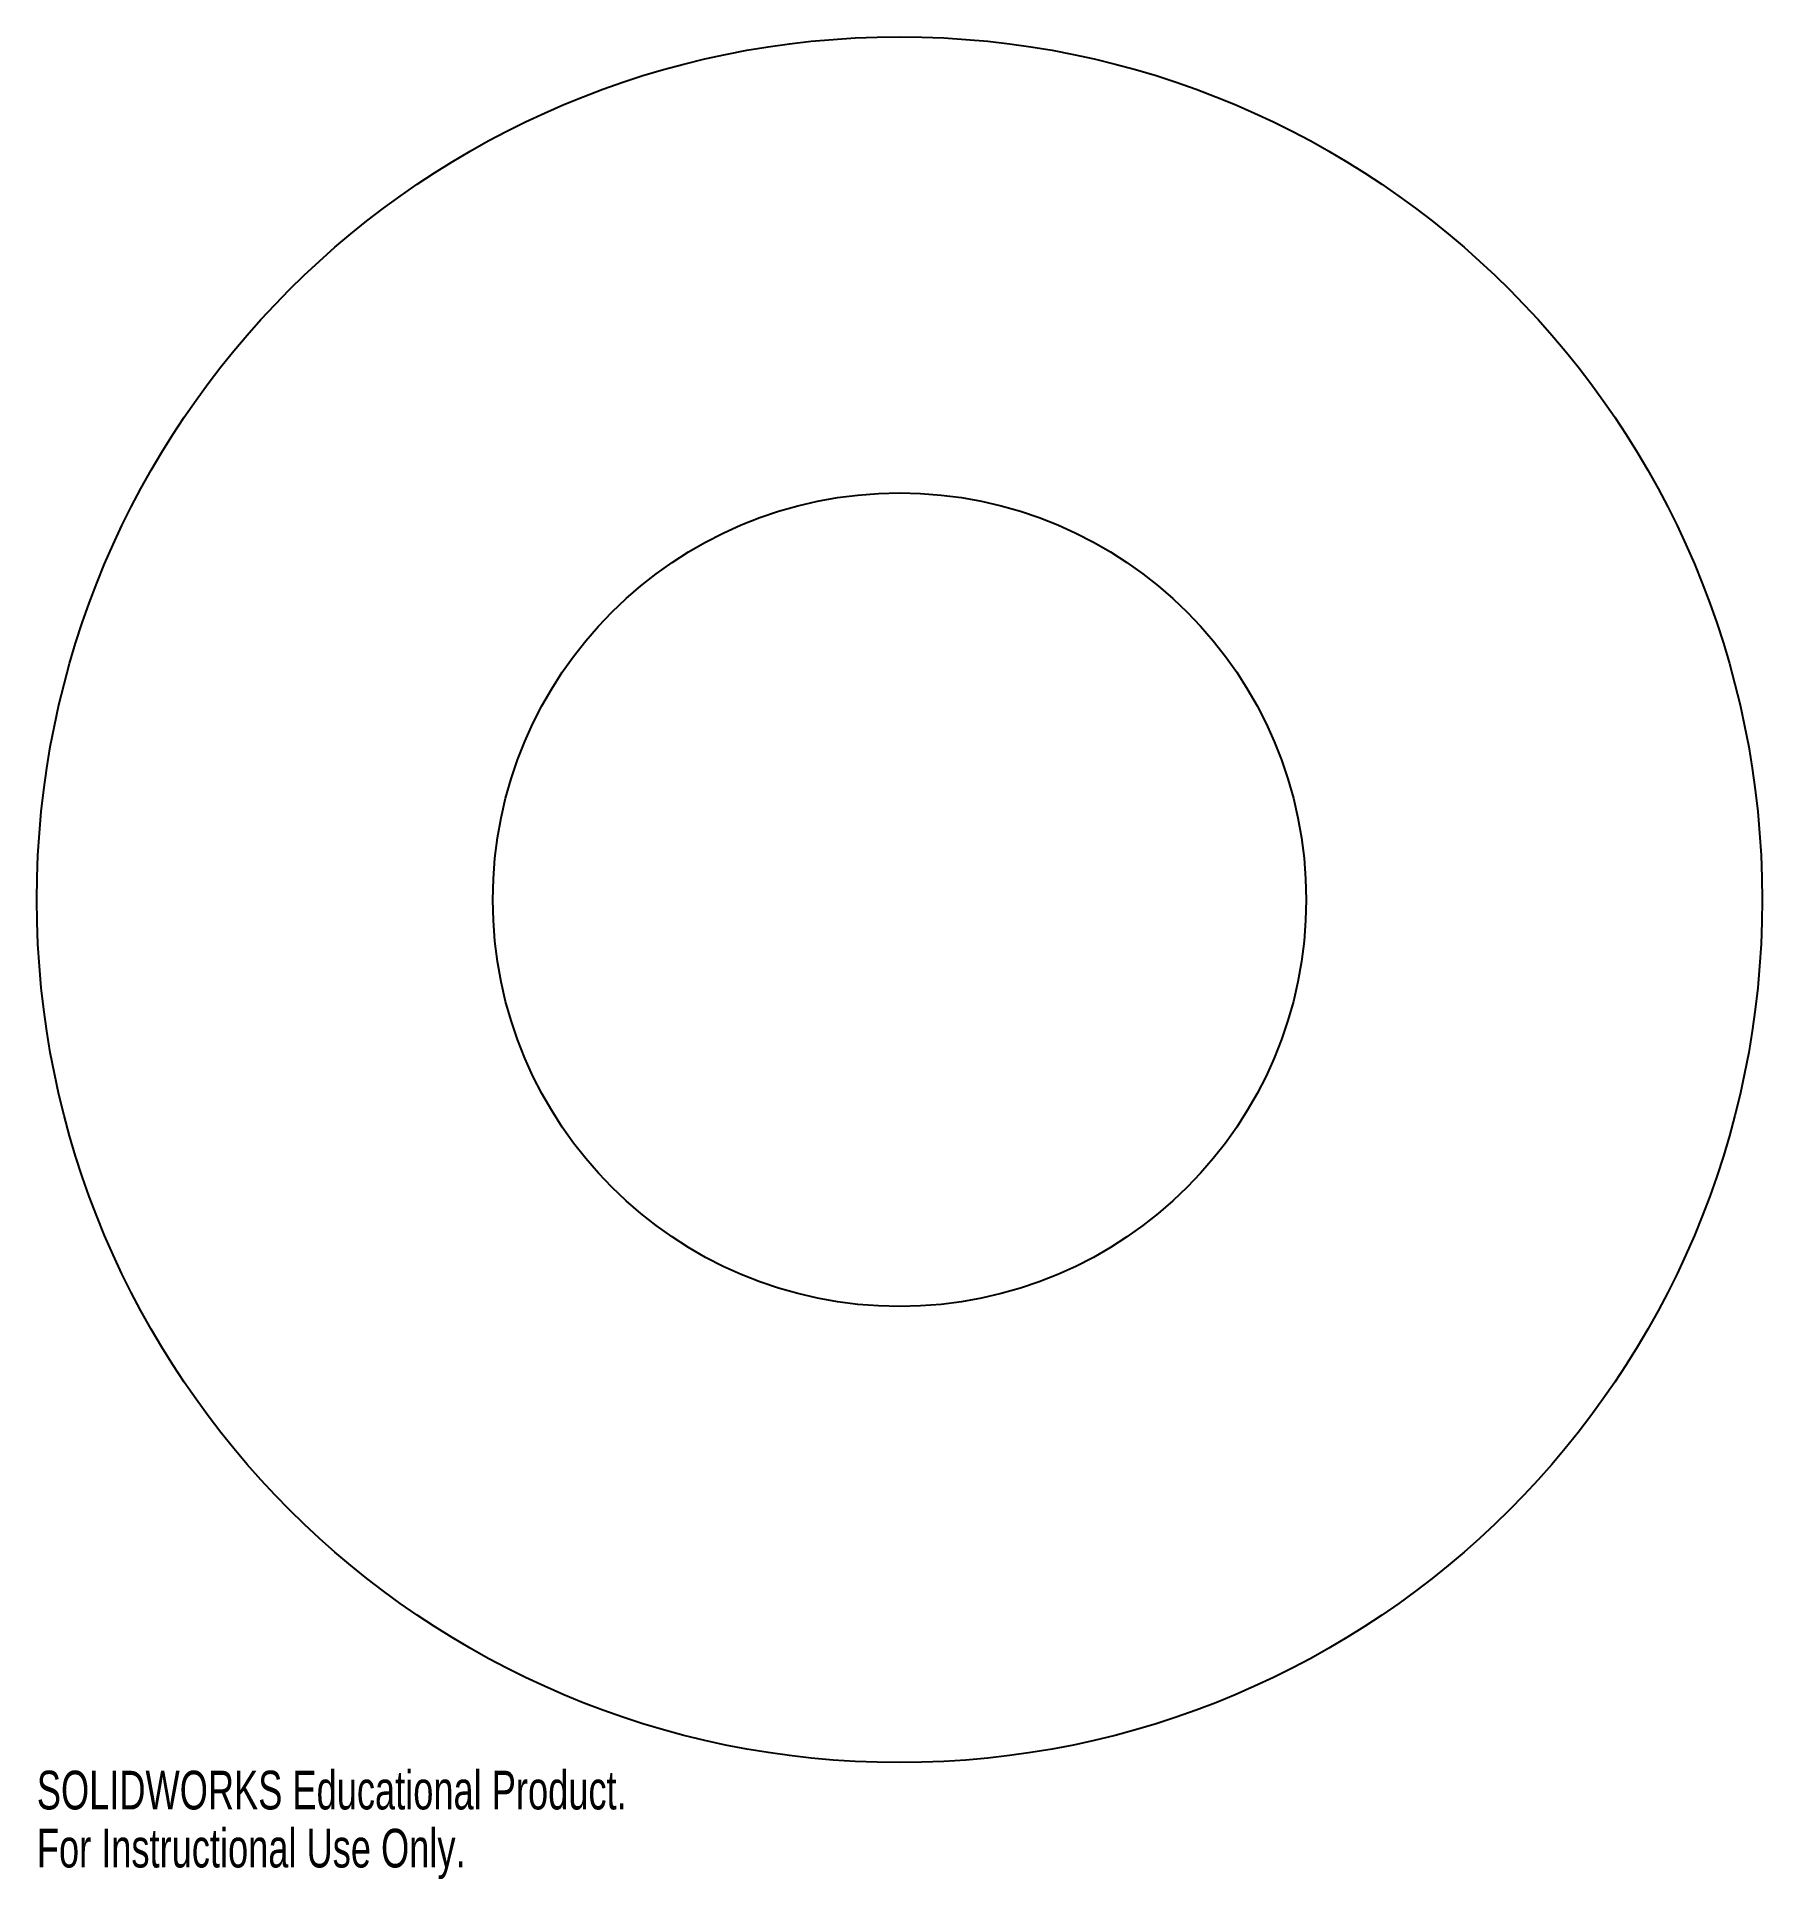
# Model space of a CAD drawing. Header units: inches. Extents: x -4.24 to 4.24, y -4.82 to 4.24.
import ezdxf

# ---------------------------------------------------------------- set-up
doc = ezdxf.new("R2010")
doc.units = ezdxf.units.IN
doc.header["$MEASUREMENT"] = 0
doc.styles.add('SLDTEXTSTYLE0', font='TXT', dxfattribs={"width": 0.7})

msp = doc.modelspace()

# ---------------------------------------------------------------- linework, layer by layer
at = {"color": 7, "linetype": 'Continuous'}
for radius in [4.2426, 2]:
    msp.add_circle((0, 0), radius, dxfattribs=at)

# ---------------------------------------------------------------- texts
at = {"color": 7, "linetype": 'Continuous', "char_height": 0.1903, "attachment_point": 1, "style": 'SLDTEXTSTYLE0'}
for s, insert in [('SOLIDWORKS Educational Product.', (-4.2426, -4.2828)), ('For Instructional Use Only.', (-4.2426, -4.5682))]:
    msp.add_mtext(s, dxfattribs=dict(at, insert=insert))

doc.saveas('drawing.dxf')
